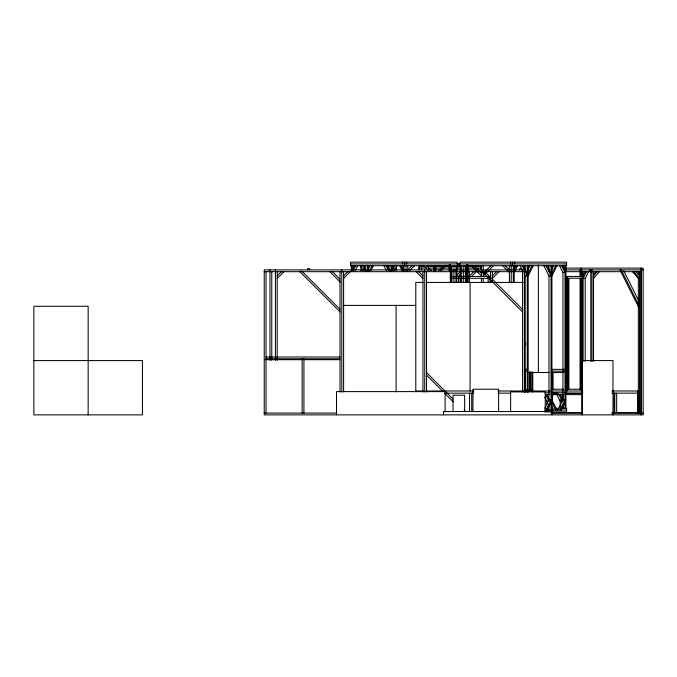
<?xml version="1.0" encoding="UTF-8"?>
<svg xmlns="http://www.w3.org/2000/svg" width="677" height="677" viewBox="0 0 677 677"><rect width="100%" height="100%" fill="white"/><g stroke="black" fill="none" stroke-linecap="round" stroke-linejoin="round"><path stroke-width="1.02" d="M590.809 269.886L590.809 361.374M641.085 413.08L641.085 268.1M352.201 269.928L354.308 265.714M353.047 270.775L355.577 265.714M355.112 270.775L357.642 265.714M367.89 269.962L370.014 265.714M369.532 270.808L372.079 265.714M371.038 270.335L373.349 265.714M391.619 269.962L393.743 265.714M395.69 268.49L397.077 265.714M513.378 267.398L514.224 265.714L514.182 282.563M514.182 269.928L516.289 265.714M514.182 272.467L517.558 265.714M527.806 269.962L529.93 265.714M528.178 273.356L531.995 265.714M528.178 275.886L533.264 265.714M551.535 269.962L553.659 265.714M551.907 273.356L555.724 265.714M551.907 275.886L556.993 265.714M583.134 275.894L585.241 271.68M586.51 271.68L583.134 278.433L585.199 278.433L588.575 271.68M544.782 408.239L548.945 399.921L551.01 399.921L545.924 410.093M551.527 397.958L553.211 394.581L553.211 392.795M547.185 410.093L551.01 402.451M557.848 410.093L562.942 399.921L565.007 399.921L559.921 410.093M561.182 410.093L565.007 402.451M593.577 274.49L596.005 271.68M593.551 275.894L597.199 271.68M593.551 278.433L599.39 271.68M277.215 275.894L281.437 271.68M277.215 278.433L283.968 271.68M343.594 275.894L347.817 271.68M343.594 278.433L350.347 271.68M407.774 269.928L411.997 265.714M409.805 270.436L414.527 265.714M419.181 268.033L426.468 268.041M438.544 270.58L443.41 265.714M440.854 270.8L445.94 265.714M456.907 275.192L460.419 271.68M458.227 276.402L460.927 273.703M473.748 271.68L469.533 275.894L469.533 278.433M471.556 276.402L476.286 271.68M480.619 269.835L480.568 266.306L467.012 266.332M483.226 273.356L490.867 265.714M483.226 275.886L493.398 265.714M492.331 275.894L496.546 271.68M492.331 278.433L499.076 271.68M350.618 263.92L566.59 263.92M424.327 266.306L419.105 266.332L419.122 269.886L419.173 266.789M426.4 266.332L450.366 266.306M449.232 266.433L467.968 266.433M428.482 268.126L451.457 268.041M456.603 268.126L460.834 268.041M464.93 268.126L480.568 268.1M565.134 268.1L643.15 268.1L643.15 414.866L264.242 414.866L264.242 269.886L524.37 269.886L524.37 392.432M565.168 269.886L643.15 269.886M264.242 271.68L524.37 271.68M565.633 271.68L641.085 271.68L641.085 414.866M450.053 276.478L458.321 276.478L458.321 282.495M565.617 276.453L582.457 276.453L582.457 391.001M450.053 278.272L458.321 278.272M458.921 278.272L489.945 278.272M566.649 278.239L565.752 278.239L565.752 389.216L566.649 389.216M566.945 278.239L582.457 278.239M423.125 282.419L415.788 282.419L415.788 391.831M426.222 282.419L523.321 282.419M343.891 305.386L415.788 305.386M524.37 342.68L525.623 342.68L525.623 344.821L524.37 344.821M266.036 356.999L340.015 356.999M266.036 358.785L340.015 358.785M265.291 359.682L301.976 359.682M304.075 359.682L339.71 359.682M33.85 360.579L142.432 360.579L142.432 414.866L33.85 414.866L33.85 306.283L88.145 306.283L88.145 414.866M524.26 369.354L527.281 369.354M551.857 369.354L565.007 369.354M524.26 371.148L527.281 371.148M551.857 371.148L565.007 371.148M527.518 372.511L549.572 372.511M551.306 372.511L563.831 372.511M551.137 389.216L563.543 389.216M566.945 389.216L582.457 389.216M524.066 389.749L532.004 389.749M415.788 391.001L423.421 391.001M426.222 391.001L473.79 391.001M497.925 391.001L523.321 391.001M524.125 391.001L549.8 391.001M551.027 391.001L582.829 391.001M611.991 391.001L639.003 391.001M544.909 392.795L549.394 392.795M551.027 392.795L566.59 392.795L566.649 276.453M446.507 393.151L473.79 393.151M497.925 393.151L510.517 393.151M552.398 393.151L556.596 393.151M566.04 393.151L582.829 393.151M611.991 393.151L638.589 393.151M552.5 393.354L556.604 393.354M565.837 393.354L582.448 393.354L582.448 394.606L565.837 394.606M545.569 392.795L545.569 394.581L549.394 394.581M551.298 394.581L563.831 394.581M548.945 401.334L546.872 401.334L544.765 397.111M555.047 408.307L559.244 408.307M561.343 408.307L566.59 408.307L566.59 411.887L544.782 411.887M544.782 410.093L566.59 410.093M551.84 412.716L582.398 412.716M612 412.716L638.546 412.716L638.546 393.151M264.242 413.08L336.562 413.08M550.917 413.08L582.55 413.08M611.839 413.08L643.15 413.08M505.211 265.714L509.426 269.928M502.681 265.714L509.426 272.467M522.517 309.389L484.546 271.418L482.016 271.418L522.517 311.919M473.798 265.714L481.44 273.356M471.26 265.714L481.44 275.886M426.341 265.714L431.198 270.58M423.802 265.714L428.888 270.8M418.724 271.68L422.947 275.894M416.194 271.68L422.947 278.433M332.449 271.68L339.888 279.127M329.911 271.68L340.226 281.987M426.527 372.578L453.031 399.083M464.075 410.135L465.548 411.608M426.527 375.109L442.902 391.484M444.391 392.973L453.328 401.91M340.015 309.347L302.044 271.384L299.513 271.384L340.015 311.877M635.881 271.68L639.537 275.894M633.689 271.68L639.537 278.433L638.343 278.433L632.496 271.68M623.771 270.817L638.589 300.453M621.241 269.886L638.843 305.082M619.98 269.886L638.817 307.561M562.892 265.714L565.007 269.928M561.631 265.714L565.007 272.467L562.942 272.467L559.566 265.714M547.185 265.714L551.01 273.356M545.924 265.714L551.01 275.886L548.945 275.886L543.859 265.714M523.456 265.714L527.281 273.356M522.195 265.714L527.281 275.886L525.217 275.886L524.286 274.033M520.131 265.714L522.441 270.335M560.141 394.581L562.248 398.804M558.872 394.581L562.248 401.334L560.184 401.334L556.807 394.581M551.907 399.921L556.993 410.093M551.907 402.451L555.724 410.093M546.83 394.581L548.945 398.804M551.535 405.845L553.659 410.093M545.569 394.581L548.522 400.488M400.919 265.714L403.027 269.928M399.65 265.714L402.18 270.775M387.278 265.714L389.825 270.808M386.008 265.714L388.319 270.335M383.944 265.714L386.254 270.335M363.972 266.56L366.096 270.808M363.667 268.49L364.59 270.335M360.215 265.714L361.137 267.567M639.537 271.68L639.537 413.08M638.343 271.68L638.343 274.845M638.343 278.01L638.343 413.08M637.92 391.001L637.92 412.792M637.624 393.151L637.624 412.801M616.637 393.151L616.637 412.716M614.775 393.151L614.775 412.716M614.149 393.151L614.149 412.716M612.99 414.866L612.99 360.579L581.966 360.579L581.966 414.866M593.551 271.68L593.551 361.374M592.003 269.886L592.003 361.374M589.929 269.886L589.929 271.68M585.199 278.01L585.199 361.374M583.134 271.68L583.134 361.374M582.237 271.68L582.237 413.08M581.848 269.886L581.848 276.208M581.848 278.315L581.848 389.91M581.56 278.239L581.56 389.216M580.951 268.1L580.951 276.208M580.951 278.298L580.951 389.91M580.062 269.886L580.062 276.191M580.062 278.298L580.062 389.656M568.875 278.239L568.875 389.216M567.842 278.239L567.842 389.216M566.945 276.453L566.945 391.001M565.896 265.714L565.896 391.001M565.896 392.795L565.896 408.307M565.007 265.714L565.007 391.001M565.007 392.795L565.007 408.307M563.146 394.581L563.146 400.911M563.146 406.192L563.146 408.307M562.942 265.714L562.942 267.821M562.942 272.027L562.942 391.001M562.942 392.795L562.942 400.031M562.942 405.201L562.942 408.307M562.452 391.001L562.452 392.795M562.248 394.581L562.248 401.969M562.248 406.192L562.248 408.307M560.184 399.642L560.184 407.249M557.865 392.795L557.865 394.581M555.8 392.795L555.8 394.581M553.067 372.299L553.067 389.216M552.5 395.14L552.5 401.469M552.5 406.742L552.5 408.857M552.5 410.964L552.5 413.08M552.034 372.299L552.034 389.216M552.085 414.866L552.085 411.514L443.503 411.514L443.503 414.866M551.907 265.714L551.907 410.093M551.01 265.714L551.01 410.093M548.945 265.714L548.945 270.986M548.945 275.2L548.945 400.691M548.945 404.761L548.945 410.863M548.793 391.001L548.793 392.795M546.872 400.691L546.872 404.761M546.872 408.832L546.872 410.863M545.23 411.734L545.23 391.898L510.627 391.898L510.627 411.734M538.367 264.978L538.367 372.511M532.782 371.927L532.782 391.975M532.004 371.961L532.004 391.001M530.717 371.927L530.76 391.001M530.023 371.927L530.023 389.859M529.82 371.927L529.82 389.859M528.178 265.714L528.178 392.178M527.281 265.714L527.281 392.178M525.454 371.927L525.454 389.859M525.217 265.714L525.217 270.986M525.217 275.2L525.217 392.178M522.576 271.68L522.576 391.975M521.662 269.886L521.662 268.634L519.513 268.634L519.513 269.886M514.664 262.134L514.664 263.92M513.284 265.714L513.284 282.563M512.599 262.134L512.599 265.714M511.22 264.978L511.22 282.901M510.526 262.134L510.526 263.92M509.426 265.714L509.426 282.563M498.602 411.785L498.602 389.216L472.952 389.216L472.952 411.785M492.331 271.68L492.331 282.25M490.537 271.68L490.537 282.25M489.945 282.495L489.945 276.478L458.921 276.478L458.921 282.495M488.151 278.272L488.151 282.495M483.226 265.714L483.226 276.25M483.226 278.357L483.226 282.571M481.44 265.714L481.44 276.25M481.44 278.357L481.44 282.571M478.233 269.835L478.233 268.041L478.165 269.895M471.717 393.151L471.717 411.692M470.075 282.419L470.075 391.001M469.567 393.151L469.567 411.692M469.373 271.68L469.373 282.233M467.968 264.639L467.968 282.267M467.579 269.886L467.579 282.233M466.775 264.639L466.775 266.433M466.182 266.433L466.182 282.267M465.793 271.68L465.793 282.233M465.353 266.433L465.353 282.267M464.642 411.76L464.642 395.182L453.015 395.182L453.015 411.76M463.288 266.433L463.288 282.267M461.223 266.433L461.223 282.267M460.707 278.272L460.707 282.495M460.326 266.433L460.326 276.986M460.03 263.92L460.03 262.134L566.59 262.134L566.59 265.714L350.618 265.714L350.618 262.134L457.178 262.134L457.178 263.92M459.793 264.639L459.793 266.433M458.6 263.92L458.6 266.433M457.407 264.639L457.407 266.433M456.882 266.433L456.882 276.986M456.535 278.272L456.535 282.495M455.985 266.433L455.985 282.267M453.92 266.433L453.92 282.267M451.855 266.433L451.855 282.267M451.026 266.433L451.026 282.267M450.425 264.639L450.425 266.433M450.391 270.783L450.391 282.419M449.232 264.639L449.232 270.656M445.094 411.794L445.094 391.602L336.511 391.602L336.511 414.866M435.768 265.714L435.768 270.986M433.982 265.714L433.982 270.986M426.527 271.68L426.527 391.975M424.733 269.886L424.733 391.975M422.947 271.68L422.947 391.975M407.774 265.714L407.774 270.978M406.674 262.134L406.674 263.92M405.988 265.714L405.988 270.978M404.609 262.134L404.609 265.714M403.924 265.714L403.924 270.978M403.027 265.714L403.027 270.978M402.544 262.134L402.544 263.92M396.231 265.714L396.231 270.682M396.096 305.386L396.096 391.831M394.166 265.714L394.166 270.682M393.269 265.714L393.269 270.682M391.991 265.714L391.991 270.986M391.094 265.714L391.094 270.986M389.03 265.714L389.03 270.986M368.263 265.714L368.263 270.986M367.366 265.714L367.366 270.986M365.301 265.714L365.301 270.986M364.014 265.714L364.014 270.682M361.95 265.714L361.95 270.682M361.053 265.714L361.053 270.682M352.201 265.714L352.201 270.978M351.304 265.714L351.304 270.978M343.594 271.68L343.594 391.975M341.8 269.886L341.8 391.975M340.015 271.68L340.015 391.975M309.685 269.886L309.685 268.634L307.536 268.634L307.536 269.886M303.922 358.785L303.922 413.08M302.128 358.785L302.128 413.08M277.215 271.68L277.215 360.316M275.429 269.886L275.429 360.316M271.773 271.68L271.773 360.316M269.988 269.886L269.988 360.316M266.036 271.68L266.036 413.08M421.568 268.033L421.509 269.886L421.568 268.033"/></g></svg>
